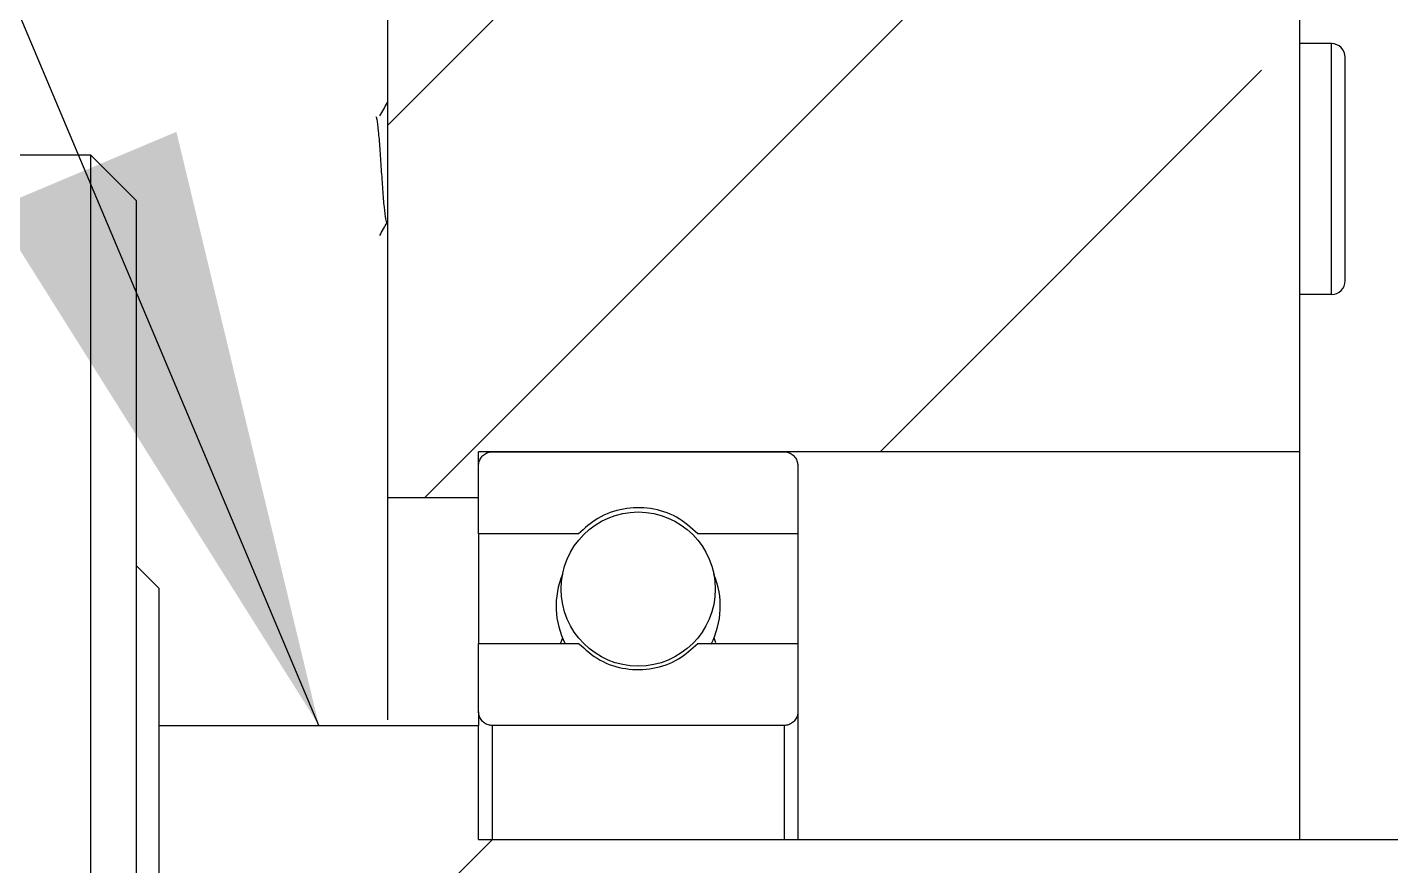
# Model space of a CAD drawing. Header units: millimetres. Extents: x 2 to 1187, y 2 to 839.
# Drawn here: x 606.91 to 614.39, y 760.22 to 764.82 of the extents above; entities that cross this region are included whole.
import ezdxf

# ---------------------------------------------------------------- set-up
doc = ezdxf.new("R2010")
doc.units = ezdxf.units.MM
doc.dimstyles.new('SLDDIMSTYLE0', dxfattribs={"dimtxt": 0.18, "dimasz": 3.302, "dimexe": 0, "dimexo": 0.0625, "dimgap": 0, "dimtad": 0, "dimtih": 1, "dimtoh": 1, "dimdec": 0, "dimrnd": 1e-09, "dimzin": 0, "dimdsep": 46, "dimtxsty": 'Standard', "dimsah": 1, "dimcen": 0.09, "dimadec": 0, "dimazin": 0, "dimtfac": 3.302, "dimtdec": 0, "dimtofl": 0, "dimtmove": 0, "dimatfit": 3, "dimfxl": 1, "dimfrac": 2, "dimtolj": 1, "dimtzin": 0, "dimarcsym": 0})

# ---------------------------------------------------------------- blocks, each defined once
blk = doc.blocks.new('SW_HATCH_0')
at = {"color": 0, "linetype": 'Continuous', "lineweight": 18}
for p, q in [((-62.0374, 148.9986), (-64.448, 146.588)), ((-59.948, 148.8429), (-64.2423, 144.5486)), ((-59.6563, 146.8896), (-61.7473, 144.7986)), ((-63.8723, 142.6736), (-65.1223, 141.4236))]:
    blk.add_line(p, q, dxfattribs=at)

msp = doc.modelspace()

# ---------------------------------------------------------------- linework, layer by layer
at = {"color": 7, "linetype": 'Continuous', "lineweight": 25}
for p, q in [((608.8858, 766.6899), (608.8858, 762.2399)), ((613.8858, 765.9398), (613.8858, 762.4899)), ((614.0608, 764.727), (613.8858, 764.727)), ((614.0608, 763.352), (614.0608, 764.727)), ((614.1358, 763.427), (614.1358, 764.652)), ((607.2608, 764.1149), (603.6358, 764.1149)), ((607.5108, 763.8649), (607.2608, 764.1149)), ((614.0608, 763.352), (613.8858, 763.352)), ((613.8858, 762.4899), (609.3858, 762.4899)), ((609.3858, 762.2399), (609.3858, 762.4899)), ((609.4608, 762.4899), (611.0608, 762.4899)), ((613.8858, 762.4899), (613.8858, 760.3649)), ((609.3858, 762.0399), (609.3858, 762.4149)), ((611.1358, 762.4149), (611.1358, 762.0399)), ((608.8858, 762.2399), (609.3858, 762.2399)), ((608.8858, 762.2399), (608.8858, 761.02)), ((609.9338, 762.0399), (609.3858, 762.0399)), ((611.1358, 762.0399), (610.5877, 762.0399)), ((607.6358, 761.7399), (607.5108, 761.8649)), ((609.3858, 761.4399), (609.9338, 761.4399)), ((609.3858, 761.0649), (609.3858, 761.4399)), ((610.5877, 761.4399), (611.1358, 761.4399)), ((611.1358, 761.4399), (611.1358, 761.0649)), ((609.3858, 761.0649), (609.3858, 760.9899)), ((611.1358, 761.0649), (611.1358, 760.3649)), ((607.6358, 760.9899), (609.3858, 760.9899)), ((609.3858, 761.0248), (609.3858, 760.9899)), ((609.3858, 760.3649), (609.3858, 760.9899)), ((611.0608, 760.9899), (609.4608, 760.9899)), ((609.4608, 760.9899), (609.4608, 760.3649)), ((611.0608, 760.9899), (611.0608, 760.3649)), ((609.3858, 760.3649), (623.5045, 760.3649))]:
    msp.add_line(p, q, dxfattribs=at)
at = {"color": 7, "linetype": 'Continuous', "lineweight": 25, "flags": 128}
for points in [[(609.3858, 762.0399), (609.3858, 761.9935), (609.3858, 761.8551), (609.3858, 761.627), (609.3858, 761.4399)], [(611.1358, 762.0399), (611.1358, 761.9935), (611.1358, 761.8551), (611.1358, 761.627), (611.1358, 761.4399)], [(609.8454, 761.4705), (609.845, 761.4696), (609.8342, 761.4407)], [(610.6867, 761.4426), (610.6765, 761.4696), (610.6761, 761.4705)], [(611.1358, 761.0649), (611.1358, 760.9188), (611.1358, 760.451), (611.1358, 760.3649)]]:
    msp.add_lwpolyline(points, dxfattribs=at)
at = {"color": 7, "linetype": 'Continuous', "lineweight": 18}
msp.add_circle((623.8858, 756.6149), 27.2907, dxfattribs=at)
at = {"color": 7, "linetype": 'Continuous', "lineweight": 25}
msp.add_circle((610.2608, 761.7376), 0.4226, dxfattribs=at)
for centre, radius, start, end in [((614.0608, 764.652), 0.075, 0, 90), ((614.0608, 763.427), 0.075, 270, 0), ((610.2608, 761.6436), 0.45, 157.21456, 207.16808), ((610.2608, 761.6436), 0.45, 332.49654, 22.78543)]:
    msp.add_arc(centre, radius, start, end, dxfattribs=at)
for points, knots in [([(608.8849, 764.4038), (608.878, 764.3918), (608.8641, 764.3679), (608.8502, 764.344), (608.8432, 764.3321)], [0, 0, 0, 0, 0.50024, 1, 1, 1, 1]), ([(608.8227, 764.3276), (608.8246, 764.3241), (608.8291, 764.3158), (608.8361, 764.2523), (608.8439, 764.1555), (608.8517, 764.0396), (608.8595, 763.9239), (608.8674, 763.8265), (608.8752, 763.7584), (608.8804, 763.7495), (608.883, 763.7451)], [0, 0, 0, 0, 0.092859, 0.222449, 0.35204, 0.481631, 0.611222, 0.740814, 0.870407, 1, 1, 1, 1]), ([(608.8439, 763.6763), (608.8509, 763.6882), (608.8642, 763.7112), (608.8776, 763.7341), (608.884, 763.7451)], [0, 0, 0, 0, 0.52069, 1, 1, 1, 1]), ([(609.3858, 762.4149), (609.3858, 762.4165), (609.386, 762.4266), (609.3905, 762.4449), (609.4043, 762.4665), (609.4246, 762.4822), (609.4446, 762.4891), (609.4569, 762.4897), (609.4608, 762.4899)], [0, 0, 0, 0, 0.041777, 0.256432, 0.471087, 0.685742, 0.900398, 1, 1, 1, 1]), ([(611.0608, 762.4899), (611.0679, 762.4893), (611.0835, 762.488), (611.1055, 762.4768), (611.1233, 762.4587), (611.134, 762.4369), (611.1352, 762.4217), (611.1358, 762.4149)], [0, 0, 0, 0, 0.182651, 0.397313, 0.611975, 0.826638, 1, 1, 1, 1]), ([(610.5877, 762.0399), (610.5504, 762.0733), (610.4758, 762.1402), (610.3295, 762.1865), (610.1788, 762.1843), (610.0383, 762.1351), (609.9675, 762.0706), (609.9338, 762.0399)], [0, 0, 0, 0, 0.203497, 0.407093, 0.61069, 0.814287, 1, 1, 1, 1]), ([(609.9338, 761.4399), (609.9711, 761.4065), (610.0458, 761.3396), (610.192, 761.2933), (610.3427, 761.2955), (610.4832, 761.3447), (610.554, 761.4092), (610.5877, 761.4399)], [0, 0, 0, 0, 0.2034969, 0.4070935, 0.61069, 0.8142866, 1, 1, 1, 1]), ([(609.4608, 760.9899), (609.4536, 760.9905), (609.438, 760.9918), (609.4161, 761.003), (609.3982, 761.0211), (609.3875, 761.0429), (609.3863, 761.0581), (609.3858, 761.0649)], [0, 0, 0, 0, 0.182651, 0.397313, 0.611975, 0.826638, 1, 1, 1, 1]), ([(611.1358, 761.0649), (611.1357, 761.0633), (611.1355, 761.0532), (611.131, 761.0349), (611.1172, 761.0133), (611.097, 760.9976), (611.077, 760.9907), (611.0647, 760.9901), (611.0608, 760.9899)], [0, 0, 0, 0, 0.041777, 0.256432, 0.471087, 0.685742, 0.900398, 1, 1, 1, 1])]:
    msp.add_open_spline(points, degree=3, knots=knots, dxfattribs=at)
for points in [[(607.2608, 756.6149), (607.2608, 757.1058), (607.2608, 758.0875), (607.2608, 759.5035), (607.2608, 760.8086), (607.2608, 761.9521), (607.2608, 762.8921), (607.2608, 763.5852), (607.2608, 764.0312), (607.2608, 764.087), (607.2608, 764.1149)], [(607.5108, 756.6149), (607.5108, 757.0894), (607.5108, 758.0384), (607.5108, 759.4072), (607.5108, 760.6688), (607.5108, 761.7742), (607.5108, 762.6828), (607.5108, 763.3529), (607.5108, 763.784), (607.5108, 763.8379), (607.5108, 763.8649)], [(607.6358, 756.6149), (607.6358, 756.9503), (607.6358, 757.6212), (607.6358, 758.5888), (607.6358, 759.4806), (607.6358, 760.262), (607.6358, 760.9043), (607.6358, 761.3779), (607.6358, 761.6827), (607.6358, 761.7208), (607.6358, 761.7399)]]:
    msp.add_open_spline(points, degree=3, dxfattribs=at)

# ---------------------------------------------------------------- block references
at = {"color": 7, "linetype": 'Continuous', "lineweight": 18}
msp.add_blockref('SW_HATCH_0', (673.3338, 617.6913), dxfattribs=at)

# ---------------------------------------------------------------- leaders
at = {"color": 7, "linetype": 'Continuous', "lineweight": 0}
for points in [[(608.5108, 760.9899), (593.3492, 796.9909)], [(613.8858, 747.1237), (617.2209, 796.9909)]]:
    msp.add_leader(points, dimstyle='SLDDIMSTYLE0', dxfattribs=at)

doc.saveas('drawing.dxf')
